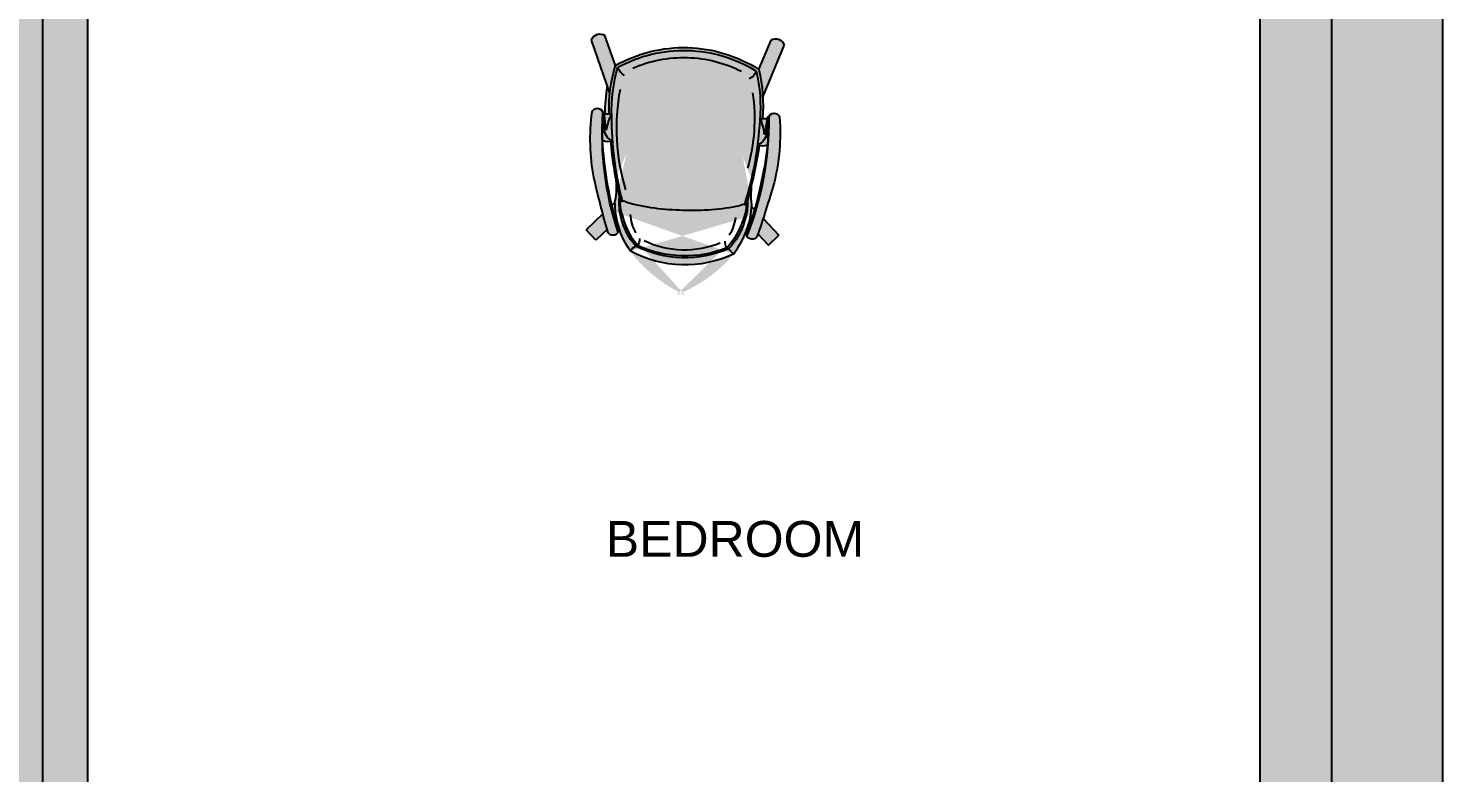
# Model space of a CAD drawing. Header units: millimetres. Extents: x 11159 to 50121, y 18346 to 37577.
# Drawn here: x 41554 to 45505, y 32002 to 34081 of the extents above; entities that cross this region are included whole.
import ezdxf

# ---------------------------------------------------------------- set-up
doc = ezdxf.new("R2010")
doc.units = ezdxf.units.MM
for name, color, linetype in [('axis', 40, 'Continuous'), ('furniture', 34, 'Continuous'), ('HATCH', 8, 'Continuous'), ('wall', 5, 'Continuous')]:
    doc.layers.add(name, color=color, linetype=linetype)
doc.styles.get("Standard").update_dxf_attribs({"font": 'arial.ttf'})

# ---------------------------------------------------------------- blocks, each defined once
blk = doc.blocks.new('chair(top)')
h = blk.add_hatch(color=254)
edge = h.paths.add_edge_path()
edge.add_line((-268.7258775819937, 217.8700059060102), (-268.8082901656599, 220.8151209216048))
edge.add_ellipse((-264.8151906370331, 240.5647524405467), major_axis=(-14.24768031961131, 14.2476803196113), ratio=0.9999999999991576, start_angle=74.44572454939811, end_angle=123.5696855099821, ccw=False)
edge.add_ellipse((-269.2934629281954, 239.6549229735938), major_axis=(11.21819662684667, 11.21819662684667), ratio=0.9999999999996725, start_angle=64.62616845629191, end_angle=169.5417827002394, ccw=False)
edge.add_ellipse((-199.7111331898341, -330.5546092239638), major_axis=(-417.1423224938641, 417.1423224938641), ratio=0.9999999999999156, start_angle=304.4125378387086, end_angle=322.29530560955857, ccw=False)
edge.add_ellipse((-754.7219521359948, -2650.423126653714), major_axis=(-2103.410748130997, 2103.410748130997), ratio=0.9999999999999782, start_angle=300.10151816898457, end_angle=302.1137096617236, ccw=False)
edge.add_line((10.08759975196153, 224.2490111837433), (54.37378485003137, 271.0850518966581))
edge.add_line((54.37378485003137, 271.0850518966581), (83.43815236988303, 243.6030115671456))
edge.add_line((83.43815236988303, 243.6030115671456), (53.80265087159933, 212.2611935341083))
edge.add_ellipse((-754.7219521353836, -2650.423126653885), major_axis=(-2103.410748562303, 2103.410748562302), ratio=0.9999999998586856, start_angle=299.0562210493645, end_angle=299.2284193854286, ccw=False)
edge.add_ellipse((52.85564905080537, 196.0846871638896), major_axis=(-11.82700587491875, 11.82700587491875), ratio=0.9999999999995888, start_angle=163.7727397053436, end_angle=280.19489465516006, ccw=False)
edge.add_ellipse((56.92524343710102, 218.0836809898028), major_axis=(26.07484310239823, 26.07484310239823), ratio=0.9999999999998664, start_angle=207.1728532711554, end_angle=231.1979395816537, ccw=False)
edge.add_ellipse((-218.2791082765034, -674.8299108590254), major_axis=(634.6207870617633, 634.6207870617632), ratio=0.9999999999991646, start_angle=27.89886255482355, end_angle=28.91341477611117)
edge.add_line((30.40593617323611, 187.517371510723), (27.9968867872085, 184.9696168356822))
edge.add_ellipse((-548.4495624315896, -2001.232787197321), major_axis=(587.0701330397267, 2183.613920179248), ratio=0.3197021209612336, start_angle=353.4974769260804, end_angle=360.8664433436097, ccw=False)
edge.add_ellipse((-167.8147776433034, -4.695928454431851), major_axis=(-226.2741699807234, 226.2741699807234), ratio=0.9999999999999298, start_angle=199.8922707132662, end_angle=253.3134861441613, ccw=False)
edge.add_ellipse((-659.5039093939413, 1967.43085890685), major_axis=(-708.263130267219, 2147.366860089802), ratio=0.3197021209613926, start_angle=179.133556656394, end_angle=186.5025230739189, ccw=False)
edge.add_line((38.29691425853525, -183.1145302273944), (40.84466893356876, -185.5235796134257))
edge.add_ellipse((-255.6752539186273, 661.5673376411287), major_axis=(634.6207870683817, 634.6207870683816), ratio=0.9999999999921979, start_angle=244.2923420815168, end_angle=245.3068943028054)
edge.add_ellipse((69.03180125441577, -214.5590493780692), major_axis=(-26.07484310241184, 26.07484310241184), ratio=0.9999999999997788, start_angle=312.00781727580124, end_angle=336.03290358611747, ccw=False)
edge.add_ellipse((63.73835130673251, -192.8220598102162), major_axis=(-11.82700587491932, 11.82700587491932), ratio=0.9999999999995678, start_angle=173.010862202313, end_angle=289.4330171521126, ccw=False)
edge.add_ellipse((-901.7574218459631, 2604.070184822682), major_axis=(-2103.41074793095, 2103.410747930949), ratio=0.9999999996930369, start_angle=153.9773374616437, end_angle=154.1495357977531, ccw=False)
edge.add_line((65.58849095692858, -208.9202943118325), (96.93030898991856, -238.5557958101526))
edge.add_line((96.93030898991856, -238.5557958101526), (69.44826866047515, -267.6201633300552))
edge.add_line((69.44826866047515, -267.6201633300552), (22.61222794761125, -223.3339782319308))
edge.add_ellipse((-901.7574218456575, 2604.070184822791), major_axis=(-2103.410748130788, 2103.410748130788), ratio=0.9999999999994623, start_angle=151.0920471957012, end_angle=153.1042386884402, ccw=False)
edge.add_ellipse((-217.883832038744, 318.8691301071085), major_axis=(-417.1423224938707, 417.1423224938706), ratio=0.9999999999998921, start_angle=130.9104512478701, end_angle=148.7932190187255, ccw=False)
edge.add_ellipse((-255.4701187021274, -254.3392807485179), major_axis=(11.21819662684518, 11.21819662684518), ratio=0.9999999999997722, start_angle=103.66397415717847, end_angle=208.5795884010857, ccw=False)
edge.add_ellipse((-250.9479749099992, -254.9972533136533), major_axis=(-14.24768031964553, 14.24768031964553), ratio=0.9999999999990276, start_angle=-30.363928652567722, end_angle=18.76003230794572, ccw=False)
edge.add_line((-256.0392612595751, -235.5018284070575), (-256.4378955271532, -221.2561426769753))
edge.add_ellipse((-295.7004372587544, 195.4732743575805), major_axis=(-295.97715638611, 295.9771563861099), ratio=0.9999999999998843, start_angle=132.2876374217565, end_angle=140.3822860605126, ccw=False)
edge.add_line((-315.5082297867921, -222.63269972118), (-460.006585750496, -282.4357960835187))
edge.add_ellipse((-453.9273444394785, -258.2746066892141), major_axis=(-17.61704072573552, 17.61704072573552), ratio=0.9999999999999213, start_angle=14.089224986627073, end_angle=120.87687039063141, ccw=False)
edge.add_line((-475.3029883108975, -245.4760873628838), (-393.3400231896667, -211.5543235573568))
edge.add_ellipse((-64.68620707647642, -1.810101617313194), major_axis=(275.6863883864078, 275.6863883864078), ratio=0.9999999999999918, start_angle=136.6028784287194, end_angle=167.5456914886425, ccw=False)
edge.add_ellipse((-64.68620707647642, -1.810101617316832), major_axis=(-275.6863883864233, 275.6863883864233), ratio=0.9999999999998269, start_angle=15.660065368797405, end_angle=46.602878428724125, ccw=False)
edge.add_line((-404.5550088999589, 189.2269812489831), (-488.2866812199645, 218.5121440731491))
edge.add_ellipse((-467.6602035633114, 232.4860006397394), major_axis=(17.61704072573502, 17.61704072573502), ratio=0.9999999999996753, start_angle=62.32888646681948, end_angle=169.1165318708087, ccw=False)
edge.add_line((-475.0810695609252, 256.269419143191), (-346.3167110529757, 211.2340687151736))
edge.add_ellipse((-272.0076456527895, -200.6920375279806), major_axis=(-295.9771563863061, 295.9771563863061), ratio=0.999999999999935, start_angle=314.5507772149108, end_angle=325.22584737304743, ccw=False)
edge = h.paths.add_edge_path(flags=16)
edge.add_ellipse((-225.570224367184, 209.9252218375368), major_axis=(-24.10597093469982, 24.10597093469982), ratio=0.9999999999997591, start_angle=211.2676183798251, end_angle=251.1054033958742)
edge.add_ellipse((-239.1196741265012, -672.6916662506337), major_axis=(635.4793251658017, 635.4793251658017), ratio=0.9999999999999271, start_angle=395.1525654517351, end_angle=402.1833257481602, ccw=False)
edge.add_ellipse((-218.279108276547, -674.8299108590072), major_axis=(-634.6207870621439, 634.6207870621438), ratio=0.9999999999998513, start_angle=301.82686545011296, end_angle=306.4868929364221, ccw=False)
edge.add_line((-13.74636836636637, 199.0427600996118), (-21.89174788976379, 190.4283959105342))
edge.add_ellipse((-548.4495624315896, -2001.232787197321), major_axis=(587.0701330408556, 2183.613920179092), ratio=0.319702120963795, start_angle=4.802875289350225, end_angle=5.122785823531273)
edge.add_ellipse((-66.25761061967933, 425.8541437317363), major_axis=(-168.8879684536302, 168.8879684536301), ratio=0.9999999999999392, start_angle=128.689181425494, end_angle=144.6893949273848, ccw=False)
edge.add_ellipse((-278.8927535450784, -824.1789120136236), major_axis=(-728.069720567609, 728.0697205676091), ratio=0.9999999999995693, start_angle=-55.42886302752728, end_angle=-49.81566218188388)
edge = h.paths.add_edge_path(flags=16)
edge.add_ellipse((-42.33938688067428, -428.8929925017619), major_axis=(-168.8879684536613, 168.8879684536612), ratio=0.9999999999999521, start_angle=308.51636193005004, end_angle=324.51657543194045, ccw=False)
edge.add_ellipse((-659.5039093939413, 1967.43085890685), major_axis=(-708.2631302708895, 2147.366860089051), ratio=0.3197021209699953, start_angle=174.8772141763657, end_angle=175.1971247105425)
edge.add_line((-11.20838732554694, -191.3546305901727), (-2.594023136480246, -199.5000101135738))
edge.add_ellipse((-255.6752539187437, 661.5673376410887), major_axis=(-634.6207870618618, 634.6207870618617), ratio=0.9999999999993446, start_angle=146.7188639209919, end_angle=151.3788914073059, ccw=False)
edge.add_ellipse((-276.363632878827, 658.2669966050162), major_axis=(-635.4793251658646, 635.4793251658641), ratio=0.9999999999997161, start_angle=141.0224311092699, end_angle=148.0531914056933, ccw=False)
edge.add_ellipse((-213.4778395521716, -222.2110188643601), major_axis=(24.1059709346948, 24.1059709346948), ratio=0.9999999999999242, start_angle=292.1003534615298, end_angle=331.8765284087744)
edge.add_ellipse((-327.7865533689765, 822.2378003765989), major_axis=(-738.8796952597296, 738.8796952597297), ratio=0.9999999999996969, start_angle=143.0833324076496, end_angle=148.6141338056812)
at = {"color": 0}
for p, q in [((-327.5775521305623, 204.6800455477714), (-475.0810695609252, 256.269419143191)), ((10.08759975196153, 224.2490111837433), (54.37378485003137, 271.0850518966545)), ((53.80265087159933, 212.2611935341083), (83.43815236988303, 243.6030115671492)), ((83.43815236988303, 243.6030115671529), (54.37378485003137, 271.0850518966545)), ((-404.5550088999589, 189.2269812489831), (-488.2866812199645, 218.5121440731491)), ((-268.2163645970286, 199.6619328683955), (-268.8082901656599, 220.8151209216048)), ((-21.89174788976379, 190.4283959105305), (-13.74636836636637, 199.0427600996118)), ((-75.48967101048038, 185.1764377170548), (-24.16564088818268, 175.8014779471596)), ((27.9968867872085, 184.9696168356822), (30.40593617323611, 187.517371510723)), ((107.3398084499058, -126.8196339086753), (121.9489233599888, -140.4788345274683)), ((-65.01613684107724, -189.1081845535045), (-14.2966859578446, -176.8777617977285)), ((-11.20838732556149, -191.3546305901655), (-2.594023136480246, -199.5000101135738)), ((38.29691425853525, -183.1145302273981), (40.84466893356876, -185.5235796134257)), ((-393.3400231896667, -211.5543235573568), (-475.3029883108975, -245.4760873628838)), ((-315.6188610171375, -222.6784863329704), (-460.006585750496, -282.4357960835187)), ((-256.6311868282064, -214.3486403538482), (-256.0392612595751, -235.5018284070575)), ((22.61222794761125, -223.3339782319308), (69.4482686604606, -267.6201633300589)), ((65.58849095692858, -208.9202943118325), (96.93030898991856, -238.5557958101526)), ((96.93030898991856, -238.5557958101563), (69.4482686604606, -267.6201633300589))]:
    blk.add_line(p, q, dxfattribs=at)
for centre, major_axis, ratio, start_param, end_param in [((-467.6602035633114, 232.4860006397394), (-17.61704072573153, 17.61704072573153), 0.9999999999996958, -0.4829520388474187, 1.380843973905084), ((-269.2934629281954, 239.6549229735938), (11.21819662684459, 11.21819662684459), 0.9999999999996083, 1.127939422510819, 3.754533569509473), ((-199.7111331898341, -330.5546092239638), (-417.142322493864, 417.1423224938642), 0.999999999999916, -0.9701842375422975, -0.658071060571439), ((-754.7219521359657, -2650.423126653717), (2103.410748130088, 2103.410748130087), 0.9999999999992716, 0.5071267255587925, 0.5604899686269389), ((-284.3064884749183, -211.7034959422163), (-295.9771563862092, 295.9771563862092), 0.9999999999999063, -0.8233857642569696, -0.4940114430146763), ((-279.1277403439308, -218.7589347211979), (-295.9771563863034, 295.9771563863035), 0.9999999999998864, -0.8233857642570708, -0.4940114430147511), ((-272.0076456528041, -200.6920375279806), (-295.9771563863455, 295.9771563863455), 0.9999999999999962, -0.793244336637264, -0.6069234579313644), ((-264.54363499998, 240.8816365198581), (14.52539675992373, 14.52539675992373), 0.9999999999992834, 2.877054109961037, 3.880504056685858), ((-212.3372297121387, -631.7594183345209), (-606.6008140146446, 606.6008140146447), 0.999999999999912, -1.109562378968135, -0.7157752201058359), ((-205.5406695541169, 78.95897964039978), (-96.1777976965524, 96.17779769655242), 0.9999999999997707, -0.6315818166713134, -0.30650278543162), ((-218.996253493955, 634.6684616142229), (294.7986010413947, 294.7986010413946), 0.999999999999832, 3.815218156581885, 3.902831687238235), ((-265.0786304672074, 222.1614568777877), (0.223933229909275, 0.223933229909275), 0.999999999985031, 1.86914438863439, 3.536355757859214), ((-257.463549141743, 185.4177334128435), (26.677194891962, 26.677194891962), 0.9999999999980165, 0.8383478686643068, 0.9962201220589038), ((-225.6579813017015, 756.9779987772672), (-379.4110909380073, 379.4110909380074), 0.9999999999998536, 2.282434797790377, 2.350300831238549), ((-263.4396234798623, -764.5135380489774), (-681.6704228441729, 681.670422844173), 0.9999999999999404, -1.033988474929463, -0.7856146672856712), ((-246.5387414926663, -70.94216794437307), (-208.1142977247922, 208.1142977247922), 0.9999999999995169, -0.7944892665429938, -0.7414807916117142), ((-205.0126554415037, -226.5385492308378), (-319.3128716225431, 319.3128716225431), 0.9999999999998874, -0.8076679132340324, -0.6992587703622899), ((-228.9706138271431, 212.6711950944664), (-3.685190877627701, 3.685190877627702), 0.9999999999976901, -1.302835839238257, -0.7668235589418706), ((-229.1573701032321, 180.887371274559), (-27.95410382369728, 27.95410382369729), 0.9999999999998069, -1.350670574225882, -0.7939242035359348), ((-227.8863733700709, 215.2797709205297), (-1.72057193039827, 1.72057193039827), 0.9999999999967231, 3.023895299804479, 4.83682138223733), ((-223.6543698022142, 187.3157356743213), (-22.04777923979486, 22.04777923979487), 0.9999999999993134, 4.243185449467387, 4.971126998669017), ((-225.570224367184, 209.9252218375368), (-24.10597093469959, 24.10597093469959), 0.9999999999998869, 3.538483607369089, 4.382616058806517), ((-239.1196741265012, -672.6916662506337), (635.4793251657975, 635.4793251657974), 0.9999999999999218, 0.6135280076555872, 0.7362379237466978), ((-278.8927535450493, -824.1789120136273), (-728.0697205669901, 728.0697205669902), 0.9999999999999567, -0.9842527318439857, -0.8696787768969425), ((-218.2791082765616, -674.8299108590072), (-634.6207870620703, 634.6207870620705), 0.9999999999998939, -1.084869454722596, -0.9339799112316637), ((52.85564905080537, 196.0846871638896), (-11.82700587491875, 11.82700587491875), 0.9999999999995888, 2.858373532869894, 4.890323459011205), ((-64.68620707647642, -1.810101617316832), (-275.6863883864401, 275.6863883864402), 0.9999999999999973, 0.2733197017629434, 0.8133736694877909), ((-64.68620707647642, -1.810101617316832), (-270.0617312782004, 270.0617312782004), 0.9999999999999972, 0.2827795221934541, 0.8133736694877953), ((-410.5318224100774, 144.9258322912283), (-27.49263066949573, 27.49263066949573), 0.9999999999999265, 4.438288973810573, 5.206777512342492), ((-229.3899044121645, -412.7541804375833), (-422.9538282293844, 422.9538282293844), 0.9999999999999293, -1.076511597121385, -0.6020349330795471), ((-66.25761061967933, 425.8541437317363), (-168.8879684536001, 168.8879684536001), 0.9999999999999085, 2.246049927571246, 2.525306334201293), ((-19.40055086740176, 32.45492723689313), (-103.3723086186273, 103.3723086186274), 0.9999999999998354, -1.043338318194928, -0.6777708184690228), ((-11.68627882916189, 168.0753543276296), (10.37852262089191, 10.37852262089191), 0.9999999999996537, 1.801840403774142, 3.18673180230197), ((-548.4495624315896, -2001.232787197321), (587.070133039725, 2183.613920179243), 0.3197021209613728, -0.1134904373267702, 0.08940947949422928), ((-26.35622059737216, 43.40956021261809), (-93.6280367220868, 93.62803672208682), 0.9999999999999528, -1.108817819540306, -0.8019428276806895), ((-37.00312651848071, -38.86902561802344), (-151.6096374676092, 151.6096374676092), 0.9999999999997238, -1.465989034129342, -1.033871354875439), ((-21.7194618392532, -7.837163405176398), (131.4617060589698, 131.4617060589698), 0.9999999999999908, 0.07103730960031739, 0.570694954984682), ((56.92524343710102, 218.0836809898028), (-26.07484310244038, 26.07484310244038), 0.9999999999994462, 2.069394451264315, 2.464368942731535), ((-70.45588349200261, -1.971553356150253), (-251.84697260246, 251.8469726024601), 0.9999999999999514, 0.3729909171842971, 0.8133736694878078), ((-650.8439131820196, -9.247181322436518), (460.26259335768, 460.2625933576799), 0.9999999999999509, 5.511994174035144, 5.756436210047836), ((3.339296885838849, 22.6213354262909), (88.09684735578182, 88.0968473557818), 0.9999999999998872, 0.2916496971965489, 0.7169744699224708), ((79.36425234892522, 152.9096430823629), (22.09207425052567, 22.09207425052566), 0.999999999999356, 3.910415488281132, 4.562667802240806), ((-186.608609732255, -4.543462701294629), (-221.8780491035966, 221.8780491035968), 0.9999999999998669, 3.952805259139653, 4.362277162439131), ((126.8523993714334, 120.8587927128065), (20.67831095704464, 20.67831095704464), 0.9999999999992967, 1.244159130468729, 1.942153830467003), ((-175.765761853414, -4.247718547881959), (-217.743680197076, 217.743680197076), 0.9999999999999066, 3.952789121619202, 4.387584914305041), ((-167.8147776433034, -4.695928454450041), (-226.2741699807216, 226.2741699807216), 0.9999999999999346, 3.4887782732345, 4.421154372920699), ((-153.0807297657302, -4.283628443412454), (186.6209724193957, 186.6209724193957), 0.9999999999999563, 5.525762649872446, 5.940487126817846), ((-153.0807297657302, -4.283628443343332), (186.6209724194643, 186.6209724194643), 0.9999999999999141, 5.111038172926849, 5.525762649872204), ((-186.5706740488531, -5.899140995043126), (221.8780491036628, 221.8780491036627), 0.9999999999998429, 5.118451810510898, 5.527923713810384), ((-175.7282550434757, -5.588070520843758), (-217.7436801970631, 217.7436801970632), 0.9999999999999406, 3.52234773185016, 3.957143524536046), ((-64.68620707647642, -1.810101617316832), (-275.6863883864777, 275.6863883864779), 0.999999999999806, 0.8133736694878859, 1.353427637212674), ((-64.68620707647642, -1.810101617316832), (-270.0617312781703, 270.0617312781703), 0.9999999999999671, 0.8133736694878104, 1.343967816782137), ((-70.45588349200261, -1.97155335615389), (-251.846972602529, 251.846972602529), 0.9999999999997325, 0.8133736694879277, 1.253756421791367), ((-650.3425596018787, -27.16366799540629), (-460.2625933576238, 460.262593357624), 0.9999999999998148, 3.72429276290228, 3.968734798914982), ((87.7910454046505, -148.2321687261137), (22.09207425051094, 22.09207425051094), 0.9999999999998455, 0.2056721903244237, 0.8579245042842272), ((4.599097730504582, -22.39919686567009), (-88.0968473558013, 88.09684735580132), 0.9999999999998179, 2.480569195847981, 2.905893968573967), ((-39.11884900723817, 36.73891910473685), (151.6096374676113, 151.6096374676113), 0.9999999999998019, 4.231415020645869, 4.663532699899801), ((-22.12374262225057, 6.610307497368922), (-131.4617060589726, 131.4617060589726), 0.9999999999998674, 2.626848710785713, 3.126506356170106), ((-401.7848849478323, -167.6567335483742), (27.49263066950813, 27.49263066950813), 0.9999999999997372, 4.27395146060771, 5.042439999139619), ((-255.7074681394151, 306.0402396430727), (-357.2825548735469, 357.282554873547), 0.9999999999999183, 2.212389642273598, 2.633478913276216), ((-247.3340929910046, 618.8965246472799), (-606.600814014658, 606.600814014658), 0.9999999999999425, 2.342522559081317, 2.736309717943634), ((-305.780371738525, 748.5851650539116), (-681.6704228442118, 681.6704228442118), 0.9999999999999303, 2.412362006261237, 2.660735813905037), ((-324.5459165309294, 807.2930044605491), (-728.0697205668938, 728.0697205668939), 0.999999999999689, 2.496426115872383, 2.611000070819437), ((-42.33938688064518, -428.8929925017583), (-168.8879684536203, 168.8879684536204), 0.9999999999998903, -0.8985589952256328, -0.6193025885958406), ((-255.6752539187291, 661.5673376410923), (634.620787062117, 634.6207870621168), 0.9999999999999492, 4.131523577002064, 4.282413120493006), ((-17.55525318927539, -33.48905435172492), (-103.3723086186235, 103.3723086186235), 0.9999999999999803, 2.30451815744461, 2.670085657170468), ((-2.268911149876658, -168.4658597088273), (-10.37852262088943, 10.37852262088943), 0.9999999999997222, 0.01081186346840668, 1.395703261996232), ((-23.8874352833227, -44.81551871414558), (93.62803672210792, 93.62803672210791), 0.999999999999948, 3.999486493451179, 4.306361485310775), ((69.03180125441577, -214.5590493780692), (-26.07484310240746, 26.07484310240747), 0.9999999999998431, -0.8376216037563717, -0.4426471122890365), ((63.73835130673251, -192.8220598102162), (11.82700587491863, 11.82700587491863), 0.9999999999996483, 4.590405513938742, 6.622355440079944), ((-295.7004372587398, 195.4732743575842), (-295.977156386233, 295.977156386233), 0.9999999999999004, 2.120758781990166, 2.450133103232456), ((-290.9243460964208, 202.8072774784632), (-295.9771563863219, 295.9771563863219), 0.9999999999999174, 2.120758781990292, 2.450133103232607), ((-250.6591234809312, -255.2984556304327), (-14.5253967599462, 14.5253967599462), 0.9999999999986536, -0.6829603909156489, 0.3204895558082239), ((-200.8034991469904, -90.32962989480075), (96.17779769653342, 96.1777976965334), 0.9999999999995393, 3.504046451202118, 3.829125482441774), ((-183.1617391857144, -645.9219709149475), (-294.7986010416971, 294.7986010416972), 0.9999999999999909, -0.7052880214676513, -0.6176744908113412), ((-252.240148354962, -236.6374881761367), (0.2239332299078862, 0.2239332299078861), 0.9999999999947435, 1.231984234706244, 2.899195603922476), ((-246.6917595290288, -199.525413872776), (-26.67719489185014, 26.67719489185014), 0.9999999999994872, 2.201323543712335, 2.359195797106915), ((-182.9732699608721, -768.4126480204868), (-379.411090937828, 379.411090937828), 0.9999999999998536, -0.7235534922631026, -0.6556874588149292), ((-250.1201608865813, 57.04425797130898), (-208.1142977253082, 208.1142977253082), 0.9999999999997935, 2.368228130586899, 2.421236605518206), ((-217.3602903885621, 214.7193688072402), (-319.3128716225934, 319.3128716225934), 0.9999999999998963, 2.326006109337782, 2.434415252209497), ((-216.7193480804854, -225.1428510676487), (3.685190877631348, 3.685190877631346), 0.9999999999971941, 3.96436722471106, 4.500379505009204), ((-218.6832215179602, -193.4192079029162), (27.95410382370221, 27.95410382370221), 0.9999999999999445, 3.991467869306629, 4.548214239996422), ((-215.4909279779968, -227.6867121607211), (1.720571930402755, 1.720571930402754), 0.9999999999981636, 4.643907590717196, 6.456833673143568), ((-212.8293467210606, -199.5297750641112), (22.04777923979715, 22.04777923979715), 0.9999999999992665, 4.509601974280856, 5.237543523482532), ((-213.4778395521716, -222.211018864371), (24.10597093468131, 24.1059709346813), 0.99999999999999, 5.098112914143228, 5.942245365581105), ((-276.3636328788416, 658.2669966050125), (635.4793251660293, 635.4793251660293), 0.9999999999999992, 4.03210206881869, 4.154811984909794), ((-901.7574218455557, 2604.070184822824), (-2103.410748130856, 2103.410748130856), 0.9999999999995024, 2.637053697143621, 2.690416940211761), ((-453.9273444394785, -258.2746066892141), (-17.61704072572982, 17.61704072572982), 0.9999999999999134, 0.245903365070598, 2.109699377822958), ((-255.4701187021274, -254.3392807485179), (11.21819662684615, 11.21819662684615), 0.9999999999998342, 1.0138064230565, 3.640400570054439), ((-217.8838320387586, 318.8691301071085), (-417.1423224938907, 417.1423224938907), 0.9999999999998979, 2.284818399546905, 2.596931576517783)]:
    blk.add_ellipse(centre, major_axis=major_axis, ratio=ratio, start_param=start_param, end_param=end_param, dxfattribs=at)
at = {"color": 0, "extrusion": (0, 0, -1)}
blk.add_ellipse((-659.5039093939413, 1967.43085890685), major_axis=(-708.2631302672345, 2147.366860089796), ratio=0.3197021209613486, start_param=3.028102216263012, end_param=3.231002133084019, dxfattribs=at)

msp = doc.modelspace()

# ---------------------------------------------------------------- hatches: boundary and pattern name
at = {"layer": 'HATCH', "true_color": 0x2b2b2b}
h = msp.add_hatch(color=250, dxfattribs=at)
h.dxf.hatch_style = 1
h.paths.add_polyline_path([(38584.9003107828, 23756.37710312664), (38119.9003107828, 23756.37710312664), (38119.9003107828, 24551.33275666475), (37869.9003107828, 24551.33275666475), (37869.9003107828, 24356.37710312664), (36639.9003107828, 24356.37710312664), (36639.9003107828, 23846.37710312664), (37684.9003107828, 23846.37710312664), (37684.9003107828, 23246.37710312664), (38584.9003107828, 23246.37710312664)])
h.paths.add_polyline_path([(35129.9003107828, 24356.37710312664), (34594.9003107828, 24356.37710312664), (34594.9003107828, 28296.37710312664), (36414.90030955445, 28296.37710312664), (36414.90030955445, 28896.37710312664), (37869.90031078279, 28896.37710312665), (37869.9003107828, 25361.33275666475), (38119.9003107828, 25361.33275666475), (38119.9003107828, 30696.37710312664), (40509.9003107828, 30696.37710312665), (40509.90031078282, 30816.37710312665), (38119.9003107828, 30816.37710312664), (38119.9003107828, 31066.37710312664), (37869.9003107828, 31066.37710312664), (37869.9003107828, 30816.37710312663), (37219.90031078282, 30816.37710312663), (37219.90031078282, 30696.37710312663), (37869.9003107828, 30696.37710312663), (37869.90031078279, 29016.37710312665), (36414.90030955445, 29016.37710312664), (36414.90030955445, 29366.37714497871), (36294.90030955446, 29366.37714497871), (36294.90030955445, 28416.37710312666), (34594.90031078283, 28416.37710312664), (34594.90031078282, 28801.37710312664), (34084.9003107828, 28801.37710312664), (34084.9003107828, 23846.37710312664), (35129.9003107828, 23846.37710312664)])
h.paths.add_polyline_path([(42949.9003107828, 24356.37710312664), (41719.90031078277, 24356.37710312664), (41719.90031078279, 27856.37710312666), (41794.9003107828, 27856.37710312666), (41794.9003107828, 27976.37710312666), (41719.90031078277, 27976.37710312666), (41719.90031078277, 28581.37710312666), (41469.90031078279, 28581.37710312666), (41469.9003107828, 23756.37710312664), (41004.9003107828, 23756.37710312664), (41004.9003107828, 23246.37710312664), (41904.9003107828, 23246.37710312664), (41904.9003107828, 23846.37710312664), (42949.9003107828, 23846.37710312664)])
h.paths.add_polyline_path([(45504.9003107828, 35266.37710312664), (44249.9003107828, 35266.37710312664), (44249.9003107828, 34756.37710312664), (44994.9003107828, 34756.37710312664), (44994.9003107828, 30816.37710312666), (42504.9003107828, 30816.37710312666), (42504.9003107828, 30696.37710312666), (42599.9003107828, 30696.37710312666), (42599.9003107828, 30106.37710312664), (42719.90031078234, 30106.37710312664), (42719.9003107828, 30696.37710312665), (44194.9003107828, 30696.37710312665), (44194.90031078282, 30296.37710312665), (44994.9003107828, 30296.37710312665), (44994.9003107828, 28576.37710312666), (42719.90031115492, 28576.37710312666), (42719.9003107828, 29396.37710312664), (42599.9003107828, 29396.37710312664), (42599.9003107828, 27976.37710312666), (42504.9003107828, 27976.37710312666), (42504.9003107828, 27856.37710312666), (42719.9003107828, 27856.37710312666), (42719.9003107828, 28456.37710312666), (44994.9003107828, 28456.37710312666), (44994.9003107828, 24356.37710312664), (44459.9003107828, 24356.37710312664), (44459.9003107828, 23846.37710312664), (45504.90031078279, 23846.37710312664)])
h.paths.add_polyline_path([(44994.9003107828, 30416.37710312665), (44314.90031078282, 30416.37710312666), (44314.9003107828, 30696.37710312665), (44994.9003107828, 30696.37710312665)], flags=16)
h.paths.add_polyline_path([(41719.9003107828, 34756.37710312664), (42539.9003107828, 34756.37710312664), (42539.9003107828, 35266.37710312664), (40649.9003107828, 35266.37710312664), (40649.9003107828, 34756.37710312664), (41469.9003107828, 34756.37710312664), (41469.90031078282, 30816.37710312665), (41319.90031078282, 30816.37710312665), (41319.9003107828, 30696.37710312665), (41469.90031078282, 30696.37710312665), (41469.90031078279, 30091.37710312666), (41719.90031078289, 30091.37710312666), (41719.9003107828, 30696.37710312666), (41794.9003107828, 30696.37710312666), (41794.9003107828, 30816.37710312666), (41719.90031078279, 30816.37710312666), (41719.90031078279, 30856.37710312666)])
h.paths.add_polyline_path([(36509.90031078282, 30816.37710312663), (34594.9003107828, 30816.37710312663), (34594.9003107828, 34756.37710312664), (35339.90031078282, 34756.37710312663), (35339.90031078282, 35266.37710312664), (34084.9003107828, 35266.37710312664), (34084.9003107828, 30311.37710312664), (34594.9003107828, 30311.37710312664), (34594.9003107828, 30696.37710312663), (36294.90030955448, 30696.37710312663), (36294.90030955448, 30076.37714497871), (36414.90030955446, 30076.37714497871), (36414.90030955448, 30696.37710312663), (36509.90031078282, 30696.37710312663)])
h.paths.add_polyline_path([(38939.9003107828, 35266.37710312664), (37049.90031078282, 35266.37710312664), (37049.90031078282, 34756.37710312664), (37869.90031078282, 34756.37710312664), (37869.90031078282, 34506.37710312664), (38119.90031078277, 34506.37710312664), (38119.90031078277, 34756.37710312664), (38939.9003107828, 34756.37710312664)])
h.paths.add_polyline_path([(38497.03234513875, 36456.37710312664), (38097.03234513875, 36456.37710312664), (38097.03234513875, 36056.37710312664), (38497.03234513875, 36056.37710312664)])
h.paths.add_polyline_path([(41492.76827642685, 36456.37710312664), (41092.76827642685, 36456.37710312664), (41092.76827642685, 36056.37710312664), (41492.76827642685, 36056.37710312664)])

# ---------------------------------------------------------------- linework, layer by layer
at = {"layer": 'axis'}
for p, q in [((41594.9003107828, 18746.37710312664), (41594.9003107828, 35956.37710312664)), ((45194.9003107828, 18746.37710312664), (45194.9003107828, 35956.37710312664))]:
    msp.add_line(p, q, dxfattribs=at)
at = {"layer": 'wall', "color": 5}
for p, q in [((45504.90031078279, 23846.37710312664), (45504.9003107828, 35266.37710312664)), ((41719.9003107828, 30856.37710312666), (41719.9003107828, 34756.37710312664)), ((44994.9003107828, 30816.37710312666), (44994.9003107828, 34756.37710312664))]:
    msp.add_line(p, q, dxfattribs=at)

# ---------------------------------------------------------------- block references
at = {"layer": 'furniture', "color": 34, "linetype": 'ByBlock', "xscale": -1, "rotation": 90}
msp.add_blockref('chair(top)', (43383.15537661948, 33572.25697389791), dxfattribs=at)

# ---------------------------------------------------------------- texts
at = {"color": 3, "linetype": 'Continuous', "insert": (43167.02658119253, 32705.1151315086), "char_height": 100, "attachment_point": 1}
msp.add_mtext('BEDROOM', dxfattribs=at)

doc.saveas('drawing.dxf')
